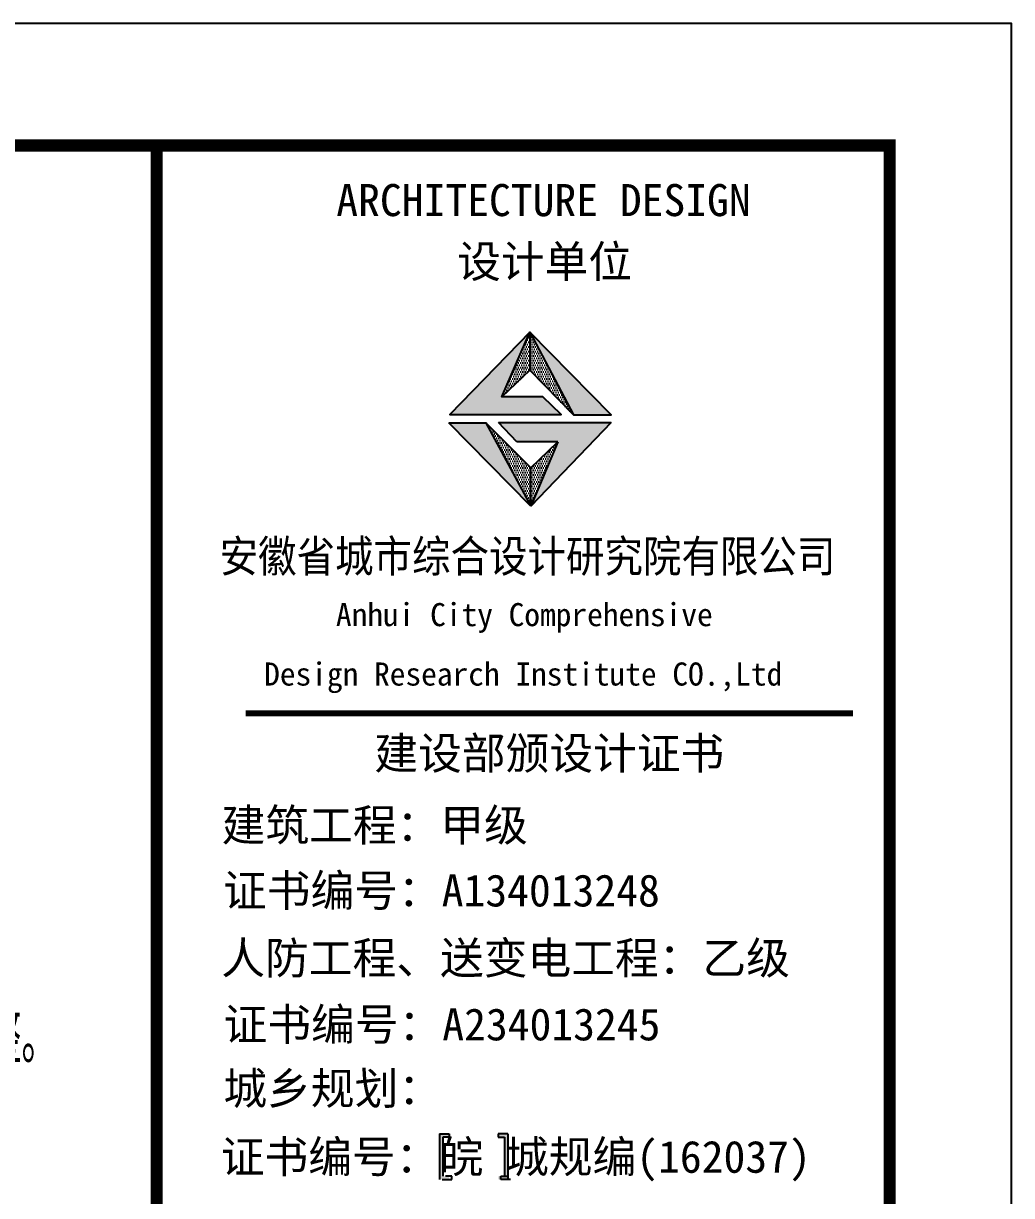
# Model space of a CAD drawing. Extents: x 69728788 to 149766163, y 20718153 to 43663798.
# Drawn here: x 74923894 to 74931996, y 21020406 to 21030016 of the extents above; entities that cross this region are included whole.
import ezdxf

# ---------------------------------------------------------------- set-up
doc = ezdxf.new("R2010")
doc.units = 0
doc.header["$LTSCALE"] = 1000
doc.header["$MEASUREMENT"] = 0
for name, color, linetype in [('PUB_TITLE', 4, 'CONTINUOUS'), ('S1', 2, 'CONTINUOUS'), ('图框', 253, 'CONTINUOUS')]:
    doc.layers.add(name, color=color, linetype=linetype)
doc.styles.add('HZS', font='atssdeng.shx', dxfattribs={"width": 0.7, "bigfont": 'atssdchn.shx'})
doc.styles.add('黑体', font='simhei.ttf', dxfattribs={"width": 0.6, "height": 4.3})

msp = doc.modelspace()

# ---------------------------------------------------------------- hatches: boundary and pattern name
at = {"layer": '图框'}
for color, points in [(1, [(74927817.8, 21026956.2), (74928045.5, 21027484.2), (74927389.1, 21026809.6), (74928303, 21026809.6), (74928151.4, 21026956.2)]), (1, [(74928404.1, 21026806.8), (74928713.5, 21026806.8), (74928045.5, 21027484.2)]), (1, [(74927685.1, 21026741.7), (74927381.6, 21026741.7), (74928054.4, 21026058.4)]), (1, [(74927789.7, 21026743.7), (74927938.9, 21026587.1), (74928277, 21026587.1), (74928054.4, 21026058.4), (74928714, 21026743.7)]), (4, [(74927332.8, 21020885.5), (74927384.1, 21020885.5), (74927384.1, 21020911.2), (74927360.4, 21020911.2), (74927305.2, 21020911.2), (74927305.2, 21020538.8), (74927360.4, 21020538.8), (74927384.1, 21020538.8), (74927384.1, 21020564.4), (74927332.8, 21020564.4)]), (4, [(74927837.8, 21020564.4), (74927786.5, 21020564.4), (74927786.5, 21020538.8), (74927810.2, 21020538.8), (74927865.4, 21020538.8), (74927865.4, 21020911.2), (74927810.2, 21020911.2), (74927786.5, 21020911.2), (74927786.5, 21020885.5), (74927837.8, 21020885.5)])]:
    msp.add_hatch(color=color, dxfattribs=at).paths.add_polyline_path(points)
h = msp.add_hatch(dxfattribs=at)
h.set_pattern_fill('DOTS', color=256, scale=300, style=0)
h.set_pattern_definition([(0, (72648682.65, 21888534.022), (9.375, 18.75), [0, -18.75])])
h.paths.add_polyline_path([(74928054.4, 21026058.4), (74928054.4, 21026373.3), (74927685.1, 21026741.7)])
h.paths.add_polyline_path([(74928277, 21026587.1), (74928054.4, 21026373.3), (74928054.4, 21026058.4)])
h.paths.add_polyline_path([(74928045.5, 21027484.2), (74928045.5, 21027173.7), (74928404.1, 21026806.8)])
h.paths.add_polyline_path([(74928045.5, 21027173.7), (74928045.5, 21027484.2), (74927817.8, 21026956.2)])

# ---------------------------------------------------------------- linework, layer by layer
at = {"layer": 'PUB_TITLE'}
msp.add_lwpolyline([(74842796.3, 20988016.2), (74931996.3, 20988016.2), (74931996.3, 21030016.2), (74842796.3, 21030016.2)], close=True, dxfattribs=at)
at = {"layer": 'PUB_TITLE', "const_width": 100}
msp.add_lwpolyline([(74845296.3, 20989016.2), (74930996.3, 20989016.2), (74930996.3, 21029016.2), (74845296.3, 21029016.2)], close=True, dxfattribs=at)
at = {"layer": '图框'}
for p, q in [((74927817.8, 21026956.2), (74928045.5, 21027484.2)), ((74928045.5, 21027484.2), (74928404.1, 21026806.8)), ((74928054.4, 21026058.4), (74927381.6, 21026741.7)), ((74927381.6, 21026741.7), (74927685.1, 21026741.7)), ((74928054.4, 21026058.4), (74927381.6, 21026741.7)), ((74927381.6, 21026741.7), (74927685.1, 21026741.7)), ((74927381.6, 21026741.7), (74927685.1, 21026741.7)), ((74928054.4, 21026373.3), (74927685.1, 21026741.7)), ((74927789.7, 21026743.7), (74928714, 21026743.7)), ((74927938.9, 21026587.1), (74927789.7, 21026743.7)), ((74928714, 21026743.7), (74928054.4, 21026058.4)), ((74928277, 21026587.1), (74927938.9, 21026587.1)), ((74928054.4, 21026373.3), (74928277, 21026587.1)), ((74928277, 21026587.1), (74928054.4, 21026058.4)), ((74928054.4, 21026058.4), (74928054.4, 21026373.3)), ((74928054.4, 21026058.4), (74928054.4, 21026373.3)), ((74928054.4, 21026058.4), (74928054.4, 21026373.3))]:
    msp.add_line(p, q, dxfattribs=at)
at = {"layer": '图框', "color": 1}
for p, q in [((74928054.4, 21026058.4), (74927381.6, 21026741.7)), ((74927685.1, 21026741.7), (74928054.4, 21026058.4))]:
    msp.add_line(p, q, dxfattribs=at)
at = {"layer": '图框', "color": 4}
for p, q in [((74927305.2, 21020911.2), (74927360.4, 21020911.2)), ((74927305.2, 21020911.2), (74927305.2, 21020538.8)), ((74927384.1, 21020885.5), (74927332.8, 21020885.5)), ((74927332.8, 21020885.5), (74927332.8, 21020564.4)), ((74927360.4, 21020911.2), (74927384.1, 21020911.2)), ((74927384.1, 21020911.2), (74927384.1, 21020885.5)), ((74927810.2, 21020911.2), (74927786.5, 21020911.2)), ((74927786.5, 21020911.2), (74927786.5, 21020885.5)), ((74927786.5, 21020885.5), (74927837.8, 21020885.5)), ((74927865.4, 21020911.2), (74927810.2, 21020911.2)), ((74927837.8, 21020885.5), (74927837.8, 21020564.4)), ((74927865.4, 21020911.2), (74927865.4, 21020538.8)), ((74927407.1, 21020564.4), (74927355.8, 21020564.4)), ((74927407.1, 21020538.8), (74927407.1, 21020564.4)), ((74927809.5, 21020538.8), (74927809.5, 21020564.4)), ((74927809.5, 21020564.4), (74927860.8, 21020564.4)), ((74927328.1, 21020538.8), (74927383.4, 21020538.8)), ((74927383.4, 21020538.8), (74927407.1, 21020538.8)), ((74927833.2, 21020538.8), (74927809.5, 21020538.8)), ((74927888.4, 21020538.8), (74927833.2, 21020538.8))]:
    msp.add_line(p, q, dxfattribs=at)
for points, const_width in [([(74924987.1, 21029016.2), (74924987.1, 20989016.2)], 98.6), ([(74925715.8, 21024360.2), (74930695.8, 21024360.2)], 49.8)]:
    msp.add_lwpolyline(points, dxfattribs=dict(at, const_width=const_width))
at = {"layer": '图框'}
for points in [[(74928151.4, 21026956.2), (74927817.8, 21026956.2), (74928045.5, 21027173.7), (74928404.1, 21026806.8), (74928713.5, 21026806.8), (74928045.5, 21027484.2), (74927389.1, 21026809.6), (74928303, 21026809.6), (74928151.4, 21026956.2)], [(74928045.5, 21027484.2), (74928045.5, 21027173.7)]]:
    msp.add_lwpolyline(points, dxfattribs=at)

# ---------------------------------------------------------------- texts
at = {"layer": 'S1', "style": 'HZS', "width": 0.7}
msp.add_text('3. 吊车梁的上、下翼缘板对接焊缝的上表面及所有引弧板割去处均应用机械加工校正,使之与主体金属平整。', height=432, dxfattribs=at).set_placement((74910380.1, 21021487.2))
at = {"layer": '图框', "color": 4, "style": '黑体'}
for s, height, p in [('ARCHITECTURE DESIGN', 262.944, (74926458.8, 21028436.5)), ('设计单位', 262.94, (74927450.1, 21027932.9)), ('Anhui City Comprehensive ', 189.24, (74926456.1, 21025074.7)), (' Design Research Institute CO.,Ltd', 189.24, (74925738.8, 21024587.7)), ('建设部颁设计证书', 262.94, (74926771.3, 21023901.6)), (' 建筑工程：甲级', 262.94, (74925340, 21023312.4)), ('证书编号：A134013248', 262.944, (74925530.2, 21022776.5)), ('人防工程、送变电工程：乙级', 262.944, (74925516.4, 21022222.8)), ('证书编号：A234013245', 262.944, (74925535, 21021678.7)), ('城乡规划：', 262.94, (74925533.1, 21021153.4)), ('证书编号：皖 城规编(162037)', 262.944, (74925512, 21020593.2))]:
    msp.add_text(s, height=height, dxfattribs=at).set_placement(p)
at = {"layer": '图框', "color": 4, "style": '黑体', "width": 0.88}
msp.add_text('安徽省城市综合设计研究院有限公司', height=262.944, dxfattribs=at).set_placement((74925502, 21025516.7))

doc.saveas('drawing.dxf')
